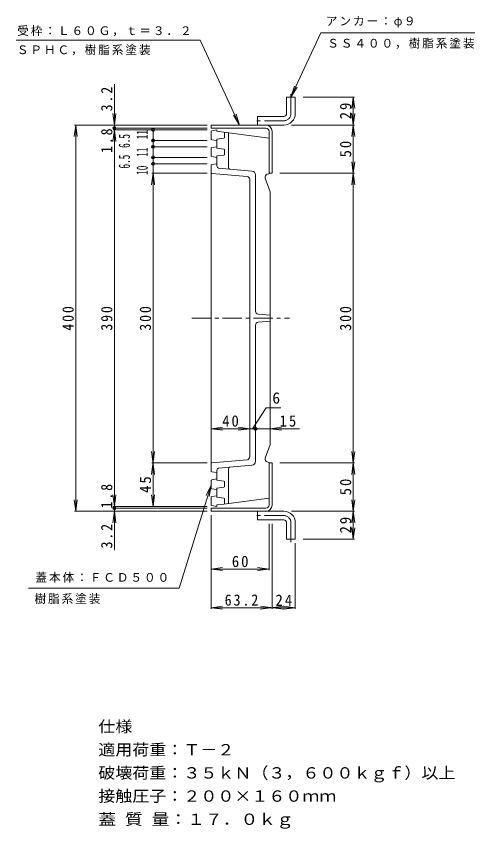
# Model space of a CAD drawing. Units: millimetres, scale not verified. Extents: x -695 to 698, y -548 to 444.
# Drawn here: x 223 to 698, y -399 to 443 of the extents above; entities that cross this region are included whole.
import ezdxf
from ezdxf.enums import TextEntityAlignment as Align

# ---------------------------------------------------------------- set-up
doc = ezdxf.new("R2010")
doc.units = ezdxf.units.MM
doc.header["$LTSCALE"] = 4
doc.header["$PDMODE"] = 32
doc.header["$PDSIZE"] = 3.2
doc.linetypes.add('CHAIN1', pattern=[8, 5, -1, 1, -1])
for name, color, linetype, lineweight in [('0-0', 3, 'Continuous', 9), ('0-1', 2, 'Continuous', 9), ('0-E', 7, 'Continuous', 9), ('0-F', 7, 'Continuous', 9)]:
    doc.layers.add(name, color=color, linetype=linetype, lineweight=lineweight)
doc.styles.add('ＭＳ ゴシック', font='')
doc.styles.get('ＭＳ ゴシック').set_extended_font_data('MS Gothic')

msp = doc.modelspace()

# ---------------------------------------------------------------- linework, layer by layer
at = {"layer": '0-0'}
for p, q in [((424.856, 315.998), (424.856, 323.303)), ((425.691, 324.29), (430.856, 325.151)), ((430.856, 323.651), (430.856, 325.151)), ((437.98, 322.76), (430.856, 323.651)), ((437.98, 322.76), (484.856, 316.651)), ((438.855, 317.533), (438.855, 321.768)), ((442.856, 286.431), (442.856, 322.125)), ((425.691, 315.011), (430.856, 314.151)), ((437.98, 316.541), (430.856, 315.651)), ((430.856, 306.151), (430.856, 315.651)), ((424.856, 298.498), (424.856, 305.804)), ((425.691, 306.79), (430.856, 307.651)), ((437.98, 305.26), (430.856, 306.151)), ((438.855, 300.033), (438.855, 304.268)), ((425.691, 297.511), (430.856, 296.651)), ((437.98, 299.041), (430.856, 298.151)), ((430.856, 287.481), (430.856, 298.151)), ((424.856, -28.002), (424.856, 288.303)), ((425.691, 289.29), (430.856, 290.151)), ((425.768, 280.071), (462.117, 276.89)), ((432.681, 285.489), (467.204, 282.468)), ((470.856, 137.366), (470.856, 278.483)), ((464.856, -13.6), (464.856, 273.902)), ((480.922, 275.26), (485.856, 261.151)), ((485.856, -0.849), (485.856, 261.151)), ((485.856, 133.151), (473.557, 134.381)), ((485.856, 127.151), (473.557, 125.921)), ((470.856, 122.936), (470.856, -18.182)), ((480.922, -14.958), (485.856, -0.849)), ((425.768, -19.769), (462.117, -16.589)), ((432.681, -25.188), (467.204, -22.167)), ((482.978, -18.846), (484.856, -19.349)), ((484.856, -19.349), (484.856, -56.349)), ((425.691, -28.989), (430.856, -29.849)), ((430.856, -27.18), (430.856, -37.849)), ((442.856, -26.13), (442.856, -61.823)), ((424.856, -38.197), (424.856, -45.502)), ((425.691, -37.21), (430.856, -36.349)), ((437.98, -38.74), (430.856, -37.849)), ((438.855, -39.732), (438.855, -43.967)), ((425.691, -46.489), (430.856, -47.349)), ((437.98, -44.959), (430.856, -45.849)), ((430.856, -45.849), (430.856, -55.349)), ((424.856, -55.696), (424.856, -63.002)), ((425.691, -54.71), (430.856, -53.849)), ((437.98, -56.24), (430.856, -55.349)), ((437.98, -62.459), (484.856, -56.349)), ((438.855, -57.232), (438.855, -61.467)), ((425.691, -63.989), (430.856, -64.849)), ((437.98, -62.459), (430.856, -63.349)), ((430.856, -63.349), (430.856, -64.849))]:
    msp.add_line(p, q, dxfattribs=at)
at = {"layer": '0-0', "linetype": 'CHAIN1'}
msp.add_line((404.856, 130.151), (505.855, 130.151), dxfattribs=at)
at = {"layer": '0-0'}
msp.add_lwpolyline([(482.978, 279.148), (484.856, 279.651), (484.856, 316.651)], dxfattribs=at)
for centre, radius, start, end in [((425.856, 323.303), 1, 99.46231, 180), ((437.856, 321.768), 1, 0, 82.87497), ((425.856, 315.998), 1, 180, 260.53767), ((437.856, 317.533), 1, 277.12502, 0), ((425.856, 305.804), 1, 99.46231, 180), ((437.856, 304.268), 1, 0, 82.87497), ((425.856, 298.498), 1, 180, 260.53767), ((437.856, 300.033), 1, 277.12502, 0), ((425.856, 288.303), 1, 99.46231, 180), ((432.856, 287.481), 2, 180, 264.99934), ((444.856, 286.431), 2, 180, 265.00041), ((425.856, 281.067), 1, 180, 264.99934), ((466.856, 278.483), 4, 0, 84.99934), ((483.754, 276.25), 3, 105, 199.27193), ((461.856, 273.902), 3, 2.17125, 84.99934), ((473.856, 137.366), 3, 180, 264.2894), ((473.856, 122.936), 3, 95.71059, 180), ((461.856, -13.6), 3, 275.00064, 0), ((483.754, -15.948), 3, 160.72806, 255), ((425.856, -20.766), 1, 95.00064, 180), ((432.856, -27.18), 2, 95.00064, 180), ((444.856, -26.13), 2, 94.99959, 180), ((466.856, -18.182), 4, 275.00064, 0), ((425.856, -28.002), 1, 180, 260.53767), ((425.856, -38.197), 1, 99.46231, 180), ((437.856, -39.732), 1, 1.40329, 82.87497), ((425.856, -45.502), 1, 180, 260.53767), ((437.856, -43.967), 1, 277.12502, 0), ((425.856, -55.696), 1, 99.46231, 180), ((437.856, -57.232), 1, 1.40329, 82.87497), ((425.856, -63.002), 1, 180, 260.53767), ((437.856, -61.467), 1, 277.12502, 0)]:
    msp.add_arc(centre, radius, start, end, dxfattribs=at)
at = {"layer": '0-1', "linetype": 'CHAIN1'}
for p, q in [((507.555, 342.151), (507.555, 363.151)), ((500.055, 334.651), (469.056, 334.651)), ((500.055, -74.349), (469.056, -74.349)), ((507.555, -81.849), (507.555, -102.849))]:
    msp.add_line(p, q, dxfattribs=at)
at = {"layer": '0-1'}
for p, q in [((503.056, 359.151), (512.056, 359.151)), ((503.056, 342.151), (503.056, 359.151)), ((512.056, 342.151), (512.056, 359.151)), ((473.056, 330.151), (473.056, 339.151)), ((500.056, 339.151), (473.056, 339.151)), ((424.856, 326.951), (424.856, 330.151)), ((424.856, 330.151), (500.055, 330.151)), ((424.856, 326.951), (481.655, 326.951)), ((484.856, 280.151), (484.856, 323.751)), ((488.056, 280.151), (488.056, 323.751)), ((484.856, 280.151), (488.056, 280.151)), ((484.856, -19.849), (484.856, -63.449)), ((484.856, -19.849), (488.056, -19.849)), ((488.056, -19.849), (488.056, -63.449)), ((424.856, -66.649), (424.856, -69.849)), ((424.856, -66.649), (481.655, -66.649)), ((424.856, -69.849), (500.055, -69.849)), ((473.056, -69.849), (473.056, -78.849)), ((500.056, -78.849), (473.056, -78.849)), ((503.056, -81.849), (503.056, -98.849)), ((512.056, -81.849), (512.056, -98.849)), ((503.056, -98.849), (512.056, -98.849))]:
    msp.add_line(p, q, dxfattribs=at)
at = {"layer": '0-1', "linetype": 'CHAIN1'}
for centre, start, end in [((500.055, 342.151), 270, 0), ((500.055, -81.849), 0, 90)]:
    msp.add_arc(centre, 7.5, start, end, dxfattribs=at)
at = {"layer": '0-1'}
for centre, radius, start, end in [((500.055, 342.151), 12, 270, 0), ((500.056, 342.151), 3, 270, 0), ((481.655, 323.751), 6.4, 0, 90), ((481.655, 323.751), 3.2, 0, 90), ((481.655, -63.449), 6.4, 270, 0), ((481.655, -63.449), 3.2, 270, 0), ((500.055, -81.849), 12, 0, 90), ((500.056, -81.849), 3, 0, 90)]:
    msp.add_arc(centre, radius, start, end, dxfattribs=at)
at = {"layer": '0-E'}
for p, q in [((538.5, 425.568), (507.555, 359.151)), ((538.5, 425.568), (697.735, 425.568)), ((507.555, 359.151), (511.16, 370.597)), ((507.555, 359.151), (514, 369.274)), ((454.437, 330.151), (447.993, 340.274)), ((454.437, 330.151), (450.833, 341.597))]:
    msp.add_line(p, q, dxfattribs=at)
msp.add_lwpolyline([(223.244, 418.029), (413.494, 418.029), (454.437, 330.151)], dxfattribs=at)
at = {"layer": '0-F'}
for p, q in [((324.856, 372.528), (324.856, -110.114)), ((520.056, 359.151), (573.256, 359.151)), ((572.056, 359.151), (570.489, 347.253)), ((572.056, 330.151), (572.056, 359.151)), ((572.056, 359.151), (573.622, 347.253)), ((324.856, 330.151), (323.289, 342.048)), ((324.856, 330.151), (326.422, 342.048)), ((572.056, 330.151), (570.489, 342.048)), ((572.056, 330.151), (573.622, 342.048)), ((284.855, 330.151), (283.289, 318.253)), ((420.856, 330.151), (283.655, 330.151)), ((284.855, -69.849), (284.855, 330.151)), ((284.855, 330.151), (286.422, 318.253)), ((508.056, 330.151), (573.256, 330.151)), ((572.056, 330.151), (570.489, 318.254)), ((572.056, 280.151), (572.056, 330.151)), ((572.056, 330.151), (573.622, 318.254)), ((324.856, 325.151), (323.289, 313.253)), ((420.856, 326.951), (323.656, 326.951)), ((420.856, 325.151), (323.656, 325.151)), ((324.856, 325.151), (326.422, 313.253)), ((364.856, 325.151), (364.856, -64.849)), ((420.856, 314.151), (363.656, 314.151)), ((420.856, 307.651), (363.656, 307.651)), ((420.856, 296.651), (363.656, 296.651)), ((420.856, 290.151), (363.656, 290.151)), ((572.056, 280.151), (570.489, 292.048)), ((572.056, 280.151), (573.622, 292.048)), ((364.856, 280.151), (363.289, 268.253)), ((420.856, 280.151), (363.656, 280.151)), ((364.856, 280.151), (366.422, 268.253)), ((496.056, 280.151), (573.256, 280.151)), ((572.056, 280.151), (570.489, 268.253)), ((572.056, -19.849), (572.056, 280.151)), ((572.056, 280.151), (573.622, 268.253)), ((481.757, 37.368), (467.823, 15.632)), ((481.757, 37.368), (497.054, 37.368)), ((424.855, 15.632), (436.753, 17.199)), ((464.856, 15.632), (452.958, 17.199)), ((485.856, 15.632), (497.753, 17.199)), ((424.855, 15.151), (424.855, 16.832)), ((424.855, 15.632), (516.232, 15.632)), ((424.855, 15.632), (436.753, 14.066)), ((464.856, 15.632), (452.958, 14.066)), ((464.856, 15.151), (464.856, 16.832)), ((470.856, 15.151), (470.856, 16.832)), ((485.856, 15.632), (497.753, 14.066)), ((366.422, -7.952), (363.289, -31.747)), ((363.289, -7.952), (366.422, -31.747)), ((572.056, -19.849), (570.489, -7.952)), ((572.056, -19.849), (573.622, -7.952)), ((420.856, -19.849), (363.656, -19.849)), ((496.056, -19.849), (573.256, -19.849)), ((572.056, -19.849), (570.489, -31.747)), ((572.056, -69.849), (572.056, -19.849)), ((572.056, -19.849), (573.622, -31.747)), ((424.856, -42.815), (419.851, -53.722)), ((284.855, -69.849), (283.289, -57.952)), ((284.855, -69.849), (286.422, -57.952)), ((324.856, -64.849), (323.289, -52.952)), ((324.856, -64.849), (326.422, -52.952)), ((364.856, -64.849), (363.289, -52.952)), ((364.856, -64.849), (366.422, -52.952)), ((572.056, -69.849), (570.489, -57.952)), ((572.056, -69.849), (573.622, -57.952)), ((420.856, -64.849), (323.656, -64.849)), ((420.856, -66.649), (323.656, -66.649)), ((420.856, -69.849), (283.655, -69.849)), ((324.856, -69.849), (323.289, -81.747)), ((324.856, -69.849), (326.422, -81.747)), ((424.856, -73.849), (424.856, -171.049)), ((508.056, -69.849), (573.256, -69.849)), ((572.056, -69.849), (570.489, -81.747)), ((572.056, -98.849), (572.056, -69.849)), ((572.056, -69.849), (573.622, -81.747)), ((484.855, -82.849), (484.855, -131.049)), ((488.056, -82.849), (488.056, -171.049)), ((572.056, -98.849), (570.489, -86.952)), ((572.056, -98.849), (573.622, -86.952)), ((520.056, -98.849), (573.256, -98.849)), ((512.056, -102.849), (512.056, -171.049)), ((424.856, -129.849), (436.753, -128.283)), ((424.856, -129.849), (484.855, -129.849)), ((424.856, -129.849), (436.753, -131.416)), ((484.855, -129.849), (472.958, -128.283)), ((484.855, -129.849), (472.958, -131.416)), ((391.878, -149.702), (235.902, -149.702)), ((424.856, -169.849), (436.753, -168.283)), ((499.953, -171.416), (476.158, -168.283)), ((499.953, -168.283), (476.158, -171.416)), ((512.056, -169.849), (500.158, -168.283)), ((424.856, -169.849), (436.753, -171.416)), ((424.856, -169.849), (512.056, -169.849)), ((512.056, -169.849), (500.158, -171.416))]:
    msp.add_line(p, q, dxfattribs=at)
msp.add_lwpolyline([(391.878, -149.702), (424.856, -42.815), (422.845, -54.646)], dxfattribs=at)
for p in [(324.856, 326.951), (364.856, 325.151), (364.856, 314.151), (364.856, 307.651), (364.856, 296.651), (364.856, 290.151), (470.856, 15.632), (324.856, -66.649)]:
    msp.add_point(p, dxfattribs=at)

# ---------------------------------------------------------------- texts
at = {"layer": '0-E', "char_height": 8.798, "attachment_point": 7, "style": 'ＭＳ ゴシック'}
for s, insert in [('\\T1.17;アンカー：φ９', (543.647, 431.017)), ('\\T1.17;受枠：Ｌ６０Ｇ，ｔ＝３．２', (224.243, 422.064)), ('\\T1.17;ＳＰＨＣ，樹脂系塗装', (223.855, 402.279)), ('\\T1.17;ＳＳ４００，樹脂系塗装', (545.096, 409.07)), ('\\T1.17;蓋本体：ＦＣＤ５００', (243.141, -143.879)), ('\\T1.17;樹脂系塗装', (242.112, -165.957))]:
    msp.add_mtext(s, dxfattribs=dict(at, insert=insert))
at = {"layer": '0-F', "color": 3, "style": 'ＭＳ ゴシック', "width": 0.6}
for s, p in [('6.5', (344.445, 306.493)), ('11', (362.856, 315.448)), ('11', (362.856, 297.343)), ('6.5', (344.445, 285.076)), ('10', (362.856, 278.573))]:
    msp.add_text(s, height=11.73, rotation=90, dxfattribs=at).set_placement(p, align=Align.BOTTOM_LEFT)
at = {"layer": '0-F', "color": 2, "style": 'ＭＳ ゴシック'}
msp.add_text('6', height=11.73, dxfattribs=at).set_placement((488.295, 38.15), align=Align.BOTTOM_LEFT)
for s, width, p in [('仕様', 1.1, (308.161, -302.266)), ('適用荷重：Ｔ－２', 1.1, (308.161, -326.266)), ('破壊荷重：３５ｋＮ（３，６００ｋｇｆ）以上', 1.1, (308.161, -350.266)), ('接触圧子：２００×１６０ｍｍ', 1.1, (308.161, -374.266)), ('蓋 質 量：１７．０ｋｇ', 1.15, (308.161, -398.266))]:
    msp.add_text(s, height=11.73, dxfattribs=dict(at, width=width)).set_placement(p, align=Align.BOTTOM_LEFT)
at = {"layer": '0-F', "color": 2, "char_height": 11.73, "attachment_point": 7, "rotation": 90, "style": 'ＭＳ ゴシック'}
for s, insert in [('\\T1.27;\\W0.9;3.2', (322.856, 344.353)), ('\\T1.27;\\W0.95;29', (570.056, 336.151)), ('\\T1.27;\\W0.9;1.8', (322.856, 301.232)), ('\\T1.27;\\W0.95;50', (570.056, 296.651)), ('\\T1.27;\\W0.9;400', (282.855, 117.151)), ('\\T1.27;\\W0.9;390', (322.856, 117.151)), ('\\T1.27;\\W0.9;300', (362.856, 117.151)), ('\\T1.27;\\W0.9;300', (570.056, 117.151)), ('\\T1.27;\\W0.95;45', (362.856, -50.849)), ('\\T1.27;\\W0.95;50', (570.056, -53.349)), ('\\T1.27;\\W0.9;1.8', (322.856, -66.98)), ('\\T1.27;\\W0.9;3.2', (322.856, -108.42)), ('\\T1.27;\\W0.95;29', (570.056, -92.849))]:
    msp.add_mtext(s, dxfattribs=dict(at, insert=insert))
at = {"layer": '0-F', "color": 2, "char_height": 11.73, "attachment_point": 7, "style": 'ＭＳ ゴシック'}
for s, insert in [('\\T1.27;\\W0.95;40', (436.356, 17.632)), ('\\T1.27;\\W0.95;15', (495.779, 17.632)), ('\\T1.27;\\W0.95;60', (446.355, -127.849)), ('\\T1.28;\\W0.9;63.2', (438.956, -167.849)), ('\\T1.27;\\W0.95;24', (491.556, -167.849))]:
    msp.add_mtext(s, dxfattribs=dict(at, insert=insert))

doc.saveas('drawing.dxf')
